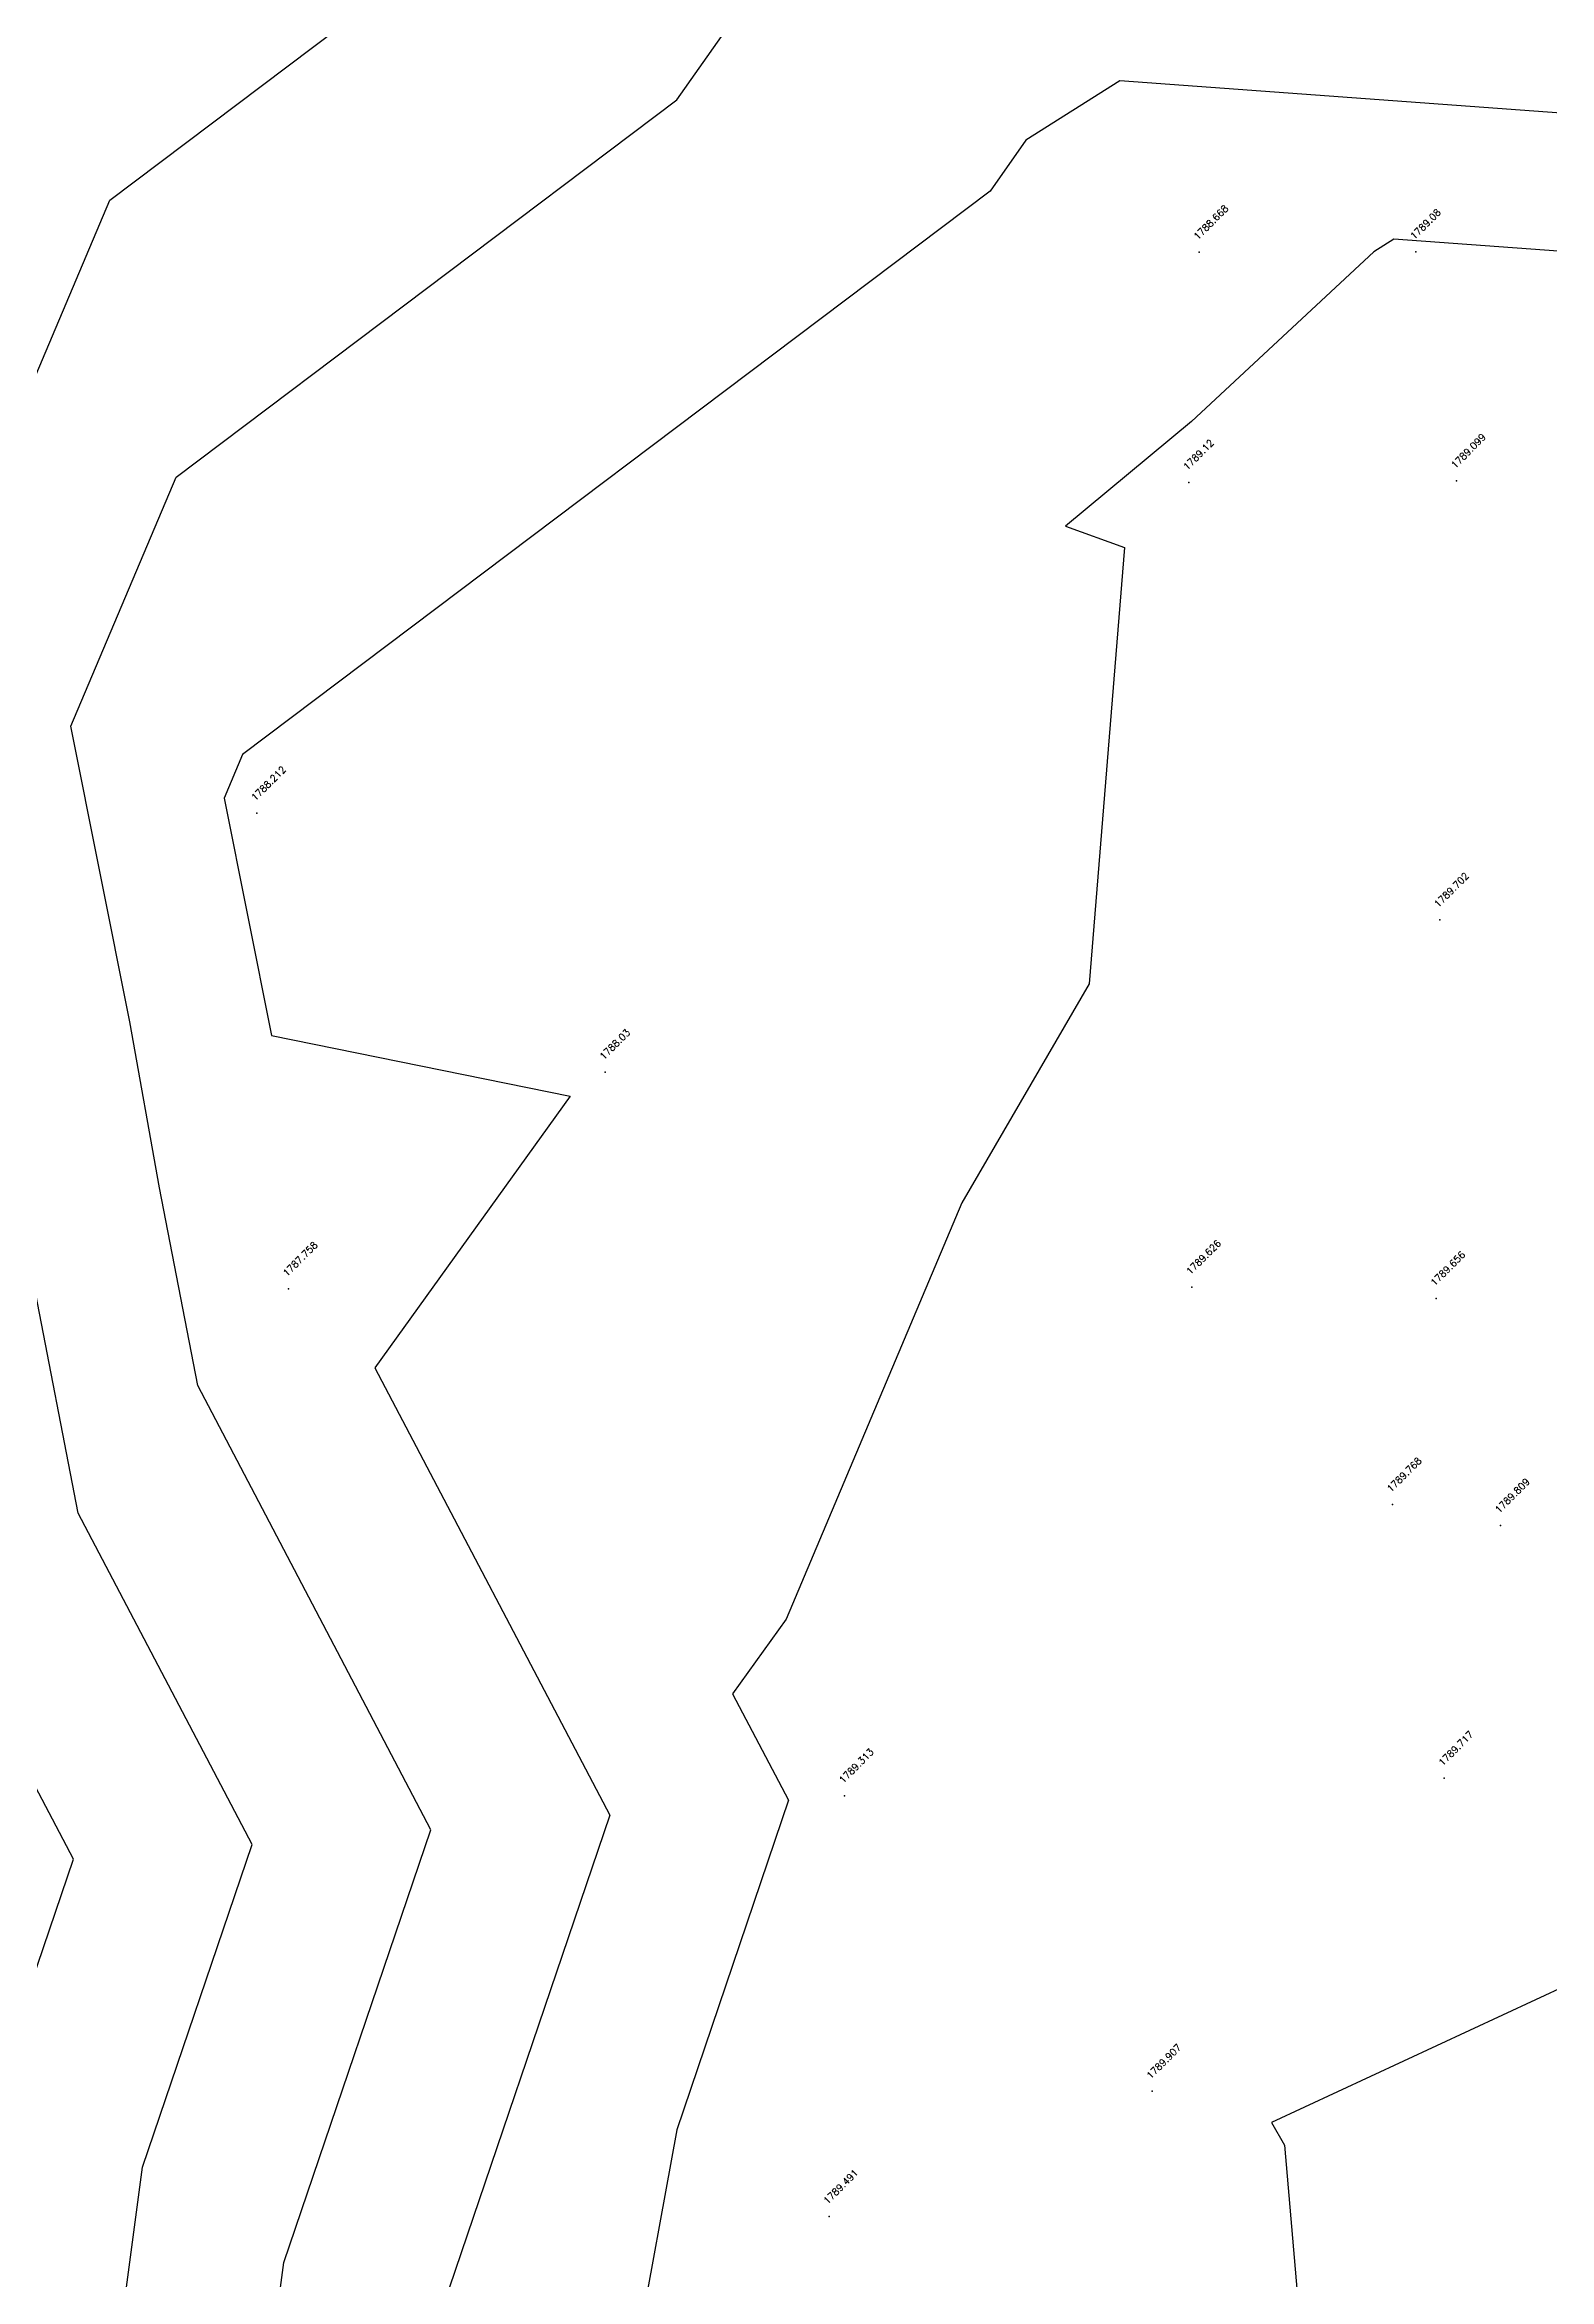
# Model space of a CAD drawing. Header units: inches. Extents: x 9956484 to 9957113, y 272553 to 273016.
# Drawn here: x 9956793.2 to 9956847.8, y 272866.3 to 272947.4 of the extents above; entities that cross this region are included whole.
import ezdxf
from ezdxf.enums import TextEntityAlignment as Align

# ---------------------------------------------------------------- set-up
doc = ezdxf.new("R2010")
doc.units = ezdxf.units.IN
doc.header["$MEASUREMENT"] = 0
for name, color, linetype in [('Contour', 4, 'Continuous'), ('Index_Contour', 8, 'Continuous'), ('Points', 7, 'Continuous'), ('Points-ELV', 6, 'Continuous'), ('Points-NUM', 4, 'Continuous'), ('Points-TXT', 3, 'Continuous')]:
    doc.layers.add(name, color=color, linetype=linetype)
doc.styles.add('romans', font='romans.shx')

# ---------------------------------------------------------------- blocks, each defined once
blk = doc.blocks.new('POINTS')
at = {"layer": 'Points'}
blk.add_line((0, 0), (0, 0), dxfattribs=at)
blk.add_point((0, 0), dxfattribs=at)
at = {"layer": 'Points-ELV', "style": 'romans'}
blk.add_attdef('ELEV', text='', height=1, rotation=45, dxfattribs=at).set_placement((0, 0), align=Align.BOTTOM_LEFT)
at = {"layer": 'Points-NUM', "style": 'romans'}
blk.add_attdef('PTNUM', text='', height=1, dxfattribs=at).set_placement((0, 0), align=Align.BOTTOM_RIGHT)
at = {"layer": 'Points-TXT', "style": 'romans'}
blk.add_attdef('DESC', text='', height=1, dxfattribs=at).set_placement((0, 0), align=Align.BOTTOM_RIGHT)

msp = doc.modelspace()

# ---------------------------------------------------------------- linework, layer by layer
at = {"layer": 'Contour'}
for points, elevation in [([(9956794.152, 272850.583), (9956796.793, 272870.357), (9956800.773, 272882.073), (9956794.461, 272894.101), (9956791.225, 272910.747), (9956788.744, 272924.709), (9956788.633, 272925.269), (9956795.612, 272941.762), (9956804.826, 272948.707), (9956810.004, 272956.094), (9956812.355, 272957.582), (9956853.919, 272954.542), (9956865.508, 272955.972), (9956879.696, 272950.177)], 1786), ([(9956800.162, 272853.689), (9956801.926, 272866.901), (9956807.262, 272882.608), (9956798.8, 272898.732), (9956797.405, 272905.909), (9956796.335, 272911.929), (9956794.196, 272922.662), (9956798.02, 272931.699), (9956816.187, 272945.394), (9956819.425, 272950.012), (9956822.304, 272951.834), (9956873.221, 272948.11), (9956880.584, 272949.019), (9956896.458, 272942.535)], 1787), ([(9956913.219, 272934.893), (9956895.659, 272942.065), (9956892.523, 272941.678), (9956832.254, 272946.086), (9956828.845, 272943.93), (9956827.549, 272942.08), (9956800.428, 272921.636), (9956799.759, 272920.056), (9956801.475, 272911.443), (9956812.315, 272909.241), (9956805.23, 272899.379), (9956813.751, 272883.142), (9956807.06, 272863.444), (9956806.32, 272857.905), (9956803.054, 272835.96), (9956791.7, 272835.306), (9956790.971, 272834.739), (9956782.529, 272819.064), (9956770.865, 272805.871), (9956767.243, 272785.479), (9956766.824, 272784.191), (9956766.02, 272777.509), (9956765.749, 272776.018), (9956760.242, 272755.274)], 1788), ([(9956904.827, 272932.827), (9956858.11, 272939.175), (9956842.203, 272940.339), (9956841.473, 272939.877), (9956834.861, 272933.729), (9956830.291, 272929.924), (9956832.429, 272929.155), (9956831.151, 272913.317), (9956826.521, 272905.367), (9956820.151, 272890.252), (9956818.209, 272887.547), (9956820.24, 272883.677), (9956816.178, 272871.719), (9956814.721, 272863.705)], 1789)]:
    msp.add_lwpolyline(points, dxfattribs=dict(at, elevation=elevation))
at = {"layer": 'Index_Contour'}
for points, elevation in [([(9956789.918, 272860.774), (9956791.659, 272873.813), (9956794.284, 272881.539), (9956790.122, 272889.47), (9956785.046, 272915.584), (9956783.279, 272925.53), (9956779.174, 272931.018), (9956792.992, 272951.322), (9956793.205, 272951.825), (9956793.464, 272952.021), (9956800.584, 272962.177), (9956802.406, 272963.329), (9956834.616, 272960.973), (9956850.433, 272962.925), (9956862.934, 272957.819)], 1785), ([(9956906.723, 272916.042), (9956875.821, 272903.929), (9956874.303, 272903.915), (9956872.829, 272904.1), (9956873.101, 272903.127), (9956871.417, 272901.758), (9956852.729, 272888.102), (9956852.13, 272878.662), (9956837.767, 272871.983), (9956838.235, 272871.155), (9956840.112, 272849.352), (9956849.391, 272835.912), (9956852.982, 272823.579), (9956841.376, 272811.518), (9956838.677, 272806.58), (9956833.401, 272804.424), (9956823.558, 272802.203), (9956819.953, 272802.5), (9956819.567, 272792.303), (9956820.084, 272791.189), (9956823.262, 272773.902), (9956805, 272761.633), (9956794.089, 272753.069)], 1790)]:
    msp.add_lwpolyline(points, dxfattribs=dict(at, elevation=elevation))

# ---------------------------------------------------------------- block references
at = {"layer": 'Points', "linetype": 'Continuous'}
ref = msp.add_blockref('POINTS', (9956835.138, 272939.867, 1788.668), dxfattribs=at)
ref.add_attrib('ELEV', '1788.668', dxfattribs={"layer": 'Points-ELV', "height": 0.25, "rotation": 45, "style": 'romans'}).set_placement((9956835.138, 272940.242, 1788.668), align=Align.BOTTOM_LEFT)
ref = msp.add_blockref('POINTS', (9956842.999, 272939.879, 1789.08), dxfattribs=at)
ref.add_attrib('ELEV', '1789.08', dxfattribs={"layer": 'Points-ELV', "height": 0.25, "rotation": 45, "style": 'romans'}).set_placement((9956842.999, 272940.254, 1789.08), align=Align.BOTTOM_LEFT)
ref = msp.add_blockref('POINTS', (9956844.481, 272931.57, 1789.099), dxfattribs=at)
ref.add_attrib('ELEV', '1789.099', dxfattribs={"layer": 'Points-ELV', "height": 0.25, "rotation": 45, "style": 'romans'}).set_placement((9956844.481, 272931.945, 1789.099), align=Align.BOTTOM_LEFT)
ref = msp.add_blockref('POINTS', (9956834.761, 272931.511, 1789.12), dxfattribs=at)
ref.add_attrib('ELEV', '1789.12', dxfattribs={"layer": 'Points-ELV', "height": 0.25, "rotation": 45, "style": 'romans'}).set_placement((9956834.761, 272931.886, 1789.12), align=Align.BOTTOM_LEFT)
ref = msp.add_blockref('POINTS', (9956800.938, 272919.503, 1788.212), dxfattribs=at)
ref.add_attrib('ELEV', '1788.212', dxfattribs={"layer": 'Points-ELV', "height": 0.25, "rotation": 45, "style": 'romans'}).set_placement((9956800.938, 272919.878, 1788.212), align=Align.BOTTOM_LEFT)
ref = msp.add_blockref('POINTS', (9956843.865, 272915.638, 1789.702), dxfattribs=at)
ref.add_attrib('ELEV', '1789.702', dxfattribs={"layer": 'Points-ELV', "height": 0.25, "rotation": 45, "style": 'romans'}).set_placement((9956843.865, 272916.013, 1789.702), align=Align.BOTTOM_LEFT)
ref = msp.add_blockref('POINTS', (9956813.583, 272910.109, 1788.03), dxfattribs=at)
ref.add_attrib('ELEV', '1788.03', dxfattribs={"layer": 'Points-ELV', "height": 0.25, "rotation": 45, "style": 'romans'}).set_placement((9956813.583, 272910.484, 1788.03), align=Align.BOTTOM_LEFT)
ref = msp.add_blockref('POINTS', (9956802.089, 272902.242, 1787.758), dxfattribs=at)
ref.add_attrib('ELEV', '1787.758', dxfattribs={"layer": 'Points-ELV', "height": 0.25, "rotation": 45, "style": 'romans'}).set_placement((9956802.089, 272902.617, 1787.758), align=Align.BOTTOM_LEFT)
ref = msp.add_blockref('POINTS', (9956834.87, 272902.307, 1789.626), dxfattribs=at)
ref.add_attrib('ELEV', '1789.626', dxfattribs={"layer": 'Points-ELV', "height": 0.25, "rotation": 45, "style": 'romans'}).set_placement((9956834.87, 272902.682, 1789.626), align=Align.BOTTOM_LEFT)
ref = msp.add_blockref('POINTS', (9956843.734, 272901.897, 1789.656), dxfattribs=at)
ref.add_attrib('ELEV', '1789.656', dxfattribs={"layer": 'Points-ELV', "height": 0.25, "rotation": 45, "style": 'romans'}).set_placement((9956843.734, 272902.272, 1789.656), align=Align.BOTTOM_LEFT)
ref = msp.add_blockref('POINTS', (9956842.151, 272894.412, 1789.768), dxfattribs=at)
ref.add_attrib('ELEV', '1789.768', dxfattribs={"layer": 'Points-ELV', "height": 0.25, "rotation": 45, "style": 'romans'}).set_placement((9956842.151, 272894.787, 1789.768), align=Align.BOTTOM_LEFT)
ref = msp.add_blockref('POINTS', (9956846.074, 272893.654, 1789.809), dxfattribs=at)
ref.add_attrib('ELEV', '1789.809', dxfattribs={"layer": 'Points-ELV', "height": 0.25, "rotation": 45, "style": 'romans'}).set_placement((9956846.074, 272894.029, 1789.809), align=Align.BOTTOM_LEFT)
ref = msp.add_blockref('POINTS', (9956822.271, 272883.844, 1789.313), dxfattribs=at)
ref.add_attrib('ELEV', '1789.313', dxfattribs={"layer": 'Points-ELV', "height": 0.25, "rotation": 45, "style": 'romans'}).set_placement((9956822.271, 272884.219, 1789.313), align=Align.BOTTOM_LEFT)
ref = msp.add_blockref('POINTS', (9956844.025, 272884.475, 1789.717), dxfattribs=at)
ref.add_attrib('ELEV', '1789.717', dxfattribs={"layer": 'Points-ELV', "height": 0.25, "rotation": 45, "style": 'romans'}).set_placement((9956844.025, 272884.85, 1789.717), align=Align.BOTTOM_LEFT)
ref = msp.add_blockref('POINTS', (9956833.428, 272873.114, 1789.907), dxfattribs=at)
ref.add_attrib('ELEV', '1789.907', dxfattribs={"layer": 'Points-ELV', "height": 0.25, "rotation": 45, "style": 'romans'}).set_placement((9956833.428, 272873.489, 1789.907), align=Align.BOTTOM_LEFT)
ref = msp.add_blockref('POINTS', (9956821.706, 272868.572, 1789.491), dxfattribs=at)
ref.add_attrib('ELEV', '1789.491', dxfattribs={"layer": 'Points-ELV', "height": 0.25, "rotation": 45, "style": 'romans'}).set_placement((9956821.706, 272868.947, 1789.491), align=Align.BOTTOM_LEFT)

doc.saveas('drawing.dxf')
